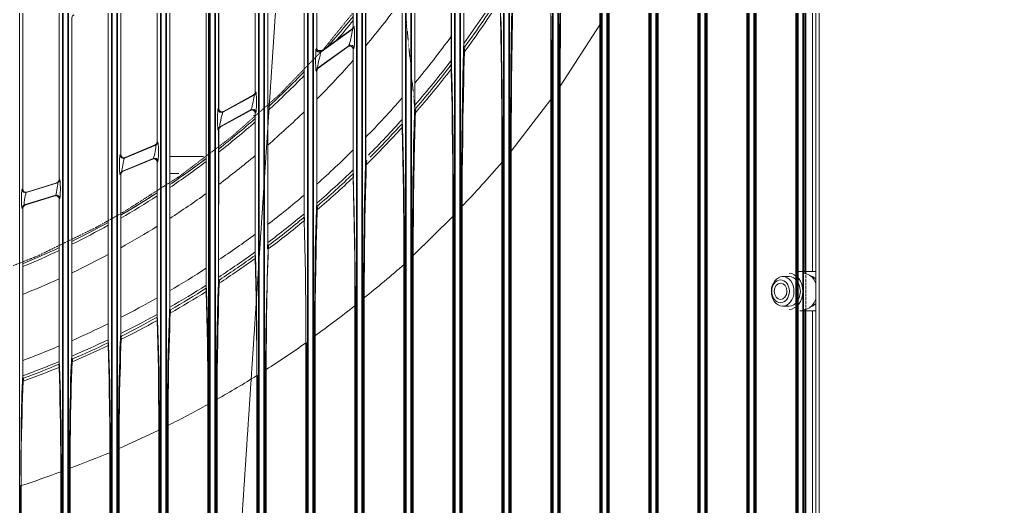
# Model space of a CAD drawing. Header units: millimetres. Extents: x 90740 to 167944, y -39332 to 25855.
# Drawn here: x 138401 to 139000, y 11464 to 11760 of the extents above; entities that cross this region are included whole.
import ezdxf

# ---------------------------------------------------------------- set-up
doc = ezdxf.new("R2010")
doc.units = ezdxf.units.MM
doc.linetypes.add('PDF_IMPORT', pattern=[1, 0.8, -0.2])
doc.layers.add('PDF4_Geometry', color=7, linetype='Continuous')

# ---------------------------------------------------------------- blocks, each defined once
blk = doc.blocks.new('200-A_10 bis 12')
at = {"layer": 'PDF4_Geometry', "lineweight": 13}
for p, q in [((6722.87, 2336.02), (6722.87, 3273.81)), ((6724.32, 2336.02), (6724.32, 3273.81)), ((6737.79, 2336.02), (6737.79, 3273.81)), ((6739.26, 2336.02), (6739.26, 3273.81)), ((6782.6, 3273.81), (6782.6, 2336.02)), ((6798.98, 2336.02), (6798.98, 3273.81)), ((6813.92, 2336.02), (6813.92, 3273.81)), ((6827.4, 2336.02), (6827.4, 3273.81)), ((6828.89, 2336.02), (6828.89, 3273.81)), ((6842.34, 2336.02), (6842.34, 3273.81)), ((6857.24, 3273.81), (6857.24, 2336.02)), ((6872.2, 3273.81), (6872.2, 2336.02)), ((6873.65, 2336.02), (6873.65, 3273.81)), ((6887.15, 3273.81), (6887.15, 2336.02)), ((6888.59, 2336.02), (6888.59, 3273.81)), ((6917.01, 2336.02), (6917.01, 3273.81)), ((6948.91, 3273.94), (6948.91, 2564.64)), ((6931.24, 2335.87), (6931.24, 3188.13)), ((6931.44, 3188.13), (6931.44, 2336.07)), ((6931.93, 2336.02), (6931.93, 3188.24)), ((6933.39, 2336.02), (6933.39, 3188.24)), ((6934.08, 3188.33), (6934.08, 2335.87)), ((6946.21, 2335.87), (6946.21, 3188.33)), ((6946.87, 2336.02), (6946.87, 3188.24)), ((6948.31, 2336.02), (6948.31, 3188.24)), ((6919.14, 2715.15), (6919.14, 2335.87)), ((6916.3, 2335.87), (6916.3, 2707.96)), ((6901.38, 2335.87), (6901.38, 2687.35)), ((6904.22, 2682.18), (6904.22, 2335.87)), ((6886.44, 2335.87), (6886.44, 2654.63)), ((6889.28, 2647.1), (6889.28, 2335.87)), ((6871.54, 2335.87), (6871.54, 2625.43)), ((6874.36, 2623.59), (6874.36, 2335.87)), ((6856.57, 2335.87), (6856.57, 2609.38)), ((6859.42, 2603.87), (6859.42, 2335.87)), ((6841.63, 2335.87), (6841.63, 2591.86)), ((6841.83, 2586.91), (6841.83, 2581.94)), ((6844.47, 2584.87), (6844.47, 2335.87)), ((6826.71, 2335.87), (6826.71, 2578.25)), ((6829.55, 2570.1), (6829.55, 2335.87)), ((6811.77, 2567.06), (6811.77, 2335.87)), ((6814.61, 2557.05), (6814.61, 2335.87)), ((6796.87, 2335.87), (6796.87, 2547.99)), ((6799.69, 2545.55), (6799.69, 2335.87)), ((6781.91, 2335.87), (6781.91, 2544.04)), ((6784.75, 2540.57), (6784.75, 2335.87)), ((6766.97, 2335.87), (6766.97, 2524.72)), ((6769.81, 2526.32), (6769.81, 2335.87)), ((6737.1, 2335.87), (6737.1, 2519.5)), ((6752.07, 2335.87), (6752.07, 2520.03)), ((6754.89, 2518.37), (6754.89, 2335.87)), ((6722.16, 2335.87), (6722.16, 2510.44)), ((6739.95, 2511.38), (6739.95, 2335.87)), ((6710.08, 2503.92), (6710.08, 2335.87)), ((6725, 2505.29), (6725, 2335.87))]:
    blk.add_line(p, q, dxfattribs=at)
for points in [[(6951.29, 3275.98), (6951.29, 2565.17)], [(6952.29, 2336.33), (6952.29, 3275.98)], [(6953.31, 3276.98), (6953.31, 2324.36), (6956.29, 2321.35), (7155.62, 2321.35), (7157.06, 2322.83)], [(6710.08, 2500.03), (6709.88, 2500.03), (6709.88, 2336.07), (6709.62, 2336.22), (6709.62, 3273.61)], [(6724.52, 2336.22), (6722.67, 2336.22), (6722.67, 3273.61), (6722.41, 3273.79), (6722.41, 3105.6), (6722.16, 3105.6), (6722.41, 3105.6), (6721.74, 3073.79), (6721.81, 3073.72), (6721.78, 3073.3), (6721.74, 3072.92), (6721.72, 3072.79)], [(6724.32, 3273.81), (6724.49, 3273.74), (6724.52, 3273.61), (6724.52, 2336.22), (6724.8, 2336.07), (6724.8, 2508.6), (6724.85, 2511.91), (6724.85, 2515.22), (6724.91, 2518.57), (6724.94, 2521.88), (6725, 2525.14), (6725.11, 2528.43), (6725.18, 2531.6), (6725.27, 2534.78), (6725.4, 2537.8), (6725.45, 2538.35), (6725.47, 2538.73), (6725.51, 2538.8)], [(6739.48, 2336.22), (6737.59, 2336.22), (6737.59, 3273.61)], [(6739.48, 3273.61), (6739.48, 2336.22)], [(6739.75, 2336.07), (6739.75, 2514.86), (6739.79, 2518.33), (6739.81, 2521.74), (6739.86, 2525.25), (6739.92, 2528.74), (6739.99, 2532.14), (6740.06, 2535.38), (6740.15, 2538.53), (6740.21, 2541.66), (6740.35, 2544.68), (6740.35, 2545.28), (6740.41, 2545.61), (6740.43, 2545.72), (6740.43, 2594.7), (6740.21, 2594.75), (6740.21, 2594.83), (6740.15, 2595.15), (6740.1, 2595.61), (6740.08, 2596.17), (6740.08, 2599.05), (6740.1, 2599.67), (6740.15, 2600.14), (6740.21, 2600.5), (6740.21, 2600.63), (6740.43, 2600.85)], [(6752.73, 3273.81), (6752.73, 2336.02), (6752.6, 2336.09), (6752.53, 2336.22), (6752.27, 2336.07), (6752.27, 2520.61), (6752.25, 2524.25), (6752.2, 2527.83), (6752.13, 2531.34), (6752.11, 2534.75), (6752.05, 2538.06), (6751.93, 2541.37), (6751.87, 2544.44), (6751.78, 2547.45), (6751.65, 2550.41), (6751.65, 2550.9), (6751.6, 2551.23), (6751.58, 2551.36)], [(6751.58, 3058.49), (6751.6, 3058.62), (6751.65, 3058.95), (6751.65, 3059.44), (6751.78, 3062.46), (6751.87, 3065.57), (6751.98, 3068.77), (6752.05, 3071.94), (6752.11, 3075.21), (6752.13, 3078.47), (6752.2, 3082.04), (6752.25, 3085.69), (6752.27, 3089.28), (6752.27, 3273.79), (6752.53, 3273.61), (6752.53, 2336.22)], [(6754.22, 3273.81), (6754.22, 2336.02), (6754.36, 2336.09), (6754.42, 2336.22)], [(6754.42, 3273.61), (6754.42, 2336.22), (6754.69, 2336.07), (6754.69, 2518.37), (6754.71, 2522.01), (6754.71, 2525.7), (6754.75, 2529.29), (6754.78, 2533), (6754.84, 2536.69), (6754.91, 2540.26), (6754.98, 2543.44), (6755.09, 2546.59), (6755.18, 2549.63), (6755.29, 2552.63)], [(6767.68, 3273.81), (6767.68, 2336.02), (6767.5, 2336.09), (6767.48, 2336.22)], [(6769.32, 3273.61), (6767.48, 3273.61), (6767.48, 2336.22)], [(6769.12, 3273.81), (6769.12, 2336.02), (6769.27, 2336.09), (6769.32, 2336.22)], [(6769.32, 3273.61), (6769.32, 2336.22), (6769.61, 2336.07), (6769.61, 2530.63), (6769.65, 2534.98), (6769.67, 2539.24), (6769.74, 2543.61), (6769.81, 2547.92), (6769.92, 2552.14), (6770.05, 2557.05), (6770.14, 2559.42), (6770.21, 2561.78), (6770.25, 2562.4), (6770.27, 2562.77), (6770.27, 2608.38)], [(6784.28, 2336.22), (6782.4, 2336.22), (6782.4, 3273.61)], [(6784.08, 3273.81), (6784.08, 2336.02), (6784.22, 2336.09), (6784.28, 2336.22)], [(6784.28, 3273.61), (6784.28, 2336.22), (6784.55, 2336.07), (6784.55, 2535.35), (6784.75, 2535.35)], [(6797.54, 3273.81), (6797.54, 2336.02), (6797.41, 2336.09), (6797.34, 2336.22), (6797.07, 2336.07), (6797.07, 2543.5), (6796.87, 2543.5)], [(6800.18, 2585.38), (6800.11, 2585.2), (6800.11, 2584.84), (6800.07, 2584.13), (6799.98, 2581.02), (6799.87, 2577.85), (6799.8, 2574.63), (6799.74, 2571.37), (6799.65, 2567.15), (6799.58, 2562.8), (6799.56, 2558.45), (6799.51, 2554.18), (6799.49, 2549.85), (6799.49, 2336.07), (6799.18, 2336.22), (6799.18, 3273.61)], [(6811.28, 3014.77), (6811.35, 3014.88), (6811.35, 3015.17), (6811.41, 3015.75), (6811.41, 3015.88), (6811.5, 3019.86), (6811.64, 3023.94), (6811.7, 3028.12), (6811.81, 3032.22), (6811.88, 3036.44), (6811.9, 3040.68), (6811.95, 3044.26), (6811.97, 3047.88), (6811.97, 3273.79), (6812.26, 3273.61), (6812.26, 2336.22)], [(6812.46, 3273.81), (6812.46, 2336.02), (6812.3, 2336.09), (6812.26, 2336.22), (6811.97, 2336.07), (6811.97, 2554.78), (6811.77, 2554.78)], [(6815.1, 2599.12), (6815.1, 2678.54), (6815.08, 2678.54), (6815.08, 2599.01), (6815.03, 2598.68), (6815.01, 2598.28), (6815.01, 2597.81), (6814.92, 2594.17), (6814.81, 2590.46), (6814.72, 2586.71), (6814.66, 2582.87), (6814.59, 2578.65), (6814.52, 2574.34), (6814.48, 2569.99), (6814.46, 2565.68), (6814.41, 2561.4), (6814.41, 2336.07), (6814.12, 2336.22), (6814.12, 3273.61)], [(6829.09, 2336.22), (6827.2, 2336.22), (6827.2, 3273.61), (6826.93, 3273.79), (6826.93, 3042.37), (6826.91, 3038.15), (6826.91, 3033.93), (6826.87, 3029.69), (6826.85, 3025.47), (6826.78, 3021.25), (6826.71, 3017.08), (6826.65, 3012.91), (6826.53, 3008.75), (6826.45, 3004.67), (6826.31, 3000.7)], [(6829.09, 3273.61), (6829.09, 2336.22)], [(6829.35, 2336.07), (6829.35, 2575.81), (6829.38, 2581.54), (6829.42, 2587.22), (6829.49, 2592.99), (6829.62, 2598.72), (6829.71, 2604.34), (6829.82, 2609.04), (6829.95, 2613.62), (6829.95, 2614.08), (6829.98, 2614.53), (6830.02, 2614.91), (6830.04, 2615.11), (6830.04, 2649.76)], [(6843.99, 2336.22), (6842.14, 2336.22), (6842.14, 3273.61)], [(6841.19, 2658.73), (6841.19, 2628.21), (6841.21, 2628.12), (6841.21, 2627.81), (6841.28, 2627.23), (6841.28, 2626.9), (6841.41, 2621.39), (6841.54, 2615.77), (6841.61, 2610.02), (6841.7, 2604.03), (6841.77, 2597.99), (6841.81, 2591.86), (6841.83, 2586.91), (6841.83, 2336.07)], [(6843.79, 3273.81), (6843.79, 2336.02), (6843.96, 2336.09), (6843.99, 2336.22)], [(6843.99, 3273.61), (6843.99, 2336.22), (6844.27, 2336.07), (6844.27, 2591.53), (6844.32, 2598.19), (6844.39, 2604.76), (6844.45, 2611.49), (6844.59, 2618.1), (6844.72, 2624.63), (6844.79, 2628.45), (6844.87, 2632.18), (6844.92, 2633.09), (6844.94, 2633.51), (6844.94, 2633.76), (6844.98, 2633.8)], [(6856.31, 2642.79), (6856.44, 2637.46), (6856.51, 2632.09), (6856.57, 2626.63), (6856.64, 2620.99), (6856.71, 2615.31), (6856.77, 2609.58), (6856.77, 2336.07)], [(6857.06, 2336.22), (6857.06, 3273.61)], [(6858.75, 3273.81), (6858.75, 2336.02), (6858.88, 2336.09), (6858.95, 2336.22)], [(6858.95, 3273.61), (6858.95, 2336.22), (6859.22, 2336.07), (6859.22, 2608.44), (6859.26, 2615.06), (6859.33, 2621.61), (6859.35, 2628.14), (6859.44, 2634.82), (6859.55, 2641.44), (6859.68, 2647.97), (6859.82, 2654.43), (6859.82, 2655.25), (6859.84, 2655.76), (6859.88, 2656.14), (6859.88, 2742.57)], [(6873.89, 2336.22), (6872.01, 2336.22), (6872.01, 3273.61)], [(6873.89, 3273.61), (6873.89, 2336.22), (6874.16, 2336.07), (6874.16, 2621.59), (6874.18, 2629.2), (6874.18, 2636.86), (6874.25, 2644.46), (6874.31, 2652.01), (6874.38, 2659.71), (6874.51, 2667.33), (6874.62, 2674.92), (6874.74, 2682.45), (6874.74, 2683.18), (6874.78, 2683.84), (6874.78, 2684.35), (6874.8, 2684.64), (6874.85, 2684.75), (6874.85, 2778.2), (6874.98, 2778.72), (6875.38, 2779.07), (6874.98, 2778.74), (6874.85, 2778.2)], [(6885.95, 2711.8), (6885.97, 2711.77), (6886.01, 2711.6), (6886.01, 2711.15), (6886.04, 2710.47), (6886.08, 2709.69), (6886.08, 2709.42), (6886.17, 2700.96), (6886.28, 2692.44), (6886.41, 2683.91), (6886.48, 2675.32), (6886.57, 2666.59), (6886.61, 2657.87), (6886.64, 2649.08), (6886.64, 2336.07), (6886.95, 2336.22), (6886.95, 3273.61)], [(6889.74, 2885.31), (6889.74, 2724.54), (6889.72, 2723.88), (6889.68, 2723.23), (6889.68, 2721.77), (6889.54, 2712.24), (6889.46, 2702.67), (6889.35, 2693.08), (6889.28, 2683.44), (6889.19, 2675.83), (6889.15, 2668.17), (6889.12, 2660.47), (6889.08, 2652.78), (6889.08, 2336.07), (6888.79, 2336.22), (6888.79, 3273.61)], [(6900.91, 2833.58), (6900.96, 2839.93), (6901.02, 2852.67), (6901.11, 2865.37), (6901.18, 2878.05), (6901.25, 2890.68), (6901.31, 2903.36), (6901.33, 2912.88), (6901.38, 2922.45), (6901.38, 2941.57), (6901.58, 2941.57), (6901.58, 3273.79), (6901.87, 3273.61), (6901.87, 2336.22)], [(6902.07, 3273.81), (6902.07, 2336.02), (6901.93, 2336.09), (6901.87, 2336.22), (6901.58, 2336.07), (6901.58, 2668.26), (6901.38, 2668.26)], [(6903.75, 3273.61), (6903.75, 2336.22), (6904.02, 2336.07), (6904.02, 2685.24), (6904.04, 2696.06), (6904.09, 2706.85), (6904.15, 2717.66), (6904.22, 2728.45), (6904.29, 2741.15), (6904.35, 2753.89), (6904.42, 2766.64), (6904.44, 2779.38), (6904.49, 2792.15), (6904.51, 2804.91), (6904.49, 2818.5)], [(6903.55, 3273.81), (6903.55, 2336.02), (6903.69, 2336.09), (6903.75, 2336.22)], [(6918.65, 2336.22), (6916.81, 2336.22), (6916.81, 3273.61), (6916.5, 3273.79), (6916.5, 2891.53), (6916.48, 2879.16), (6916.48, 2866.79), (6916.43, 2854.4), (6916.41, 2837.93), (6916.37, 2821.41), (6916.34, 2804.91), (6916.37, 2800.61), (6916.37, 2784.8), (6916.41, 2769.03), (6916.43, 2753.27), (6916.48, 2741.42), (6916.48, 2729.63), (6916.5, 2717.79), (6916.5, 2336.07), (6916.81, 2336.22), (6916.88, 2336.09), (6917.01, 2336.09)], [(6918.65, 3273.61), (6918.65, 2336.22), (6918.96, 2336.07), (6918.96, 2727.85), (6918.99, 2740.55), (6918.99, 2753.27), (6919.03, 2772.32), (6919.05, 2791.42), (6919.05, 2819.9), (6919.03, 2834.84), (6918.99, 2849.83), (6918.99, 2864.77), (6918.96, 2879.76), (6918.96, 3273.79), (6918.65, 3273.61), (6918.63, 3273.74), (6918.45, 3273.81)], [(6918.45, 3273.81), (6918.45, 2336.02), (6918.63, 2336.09), (6918.65, 2336.22)], [(6949.18, 2565.17), (6949.18, 3200.52)], [(6933.59, 2336.22), (6931.71, 2336.22), (6931.71, 3188.04), (6931.44, 3188.13), (6931.44, 2336.07), (6931.71, 2336.22), (6931.77, 2336.09), (6931.93, 2336.09)], [(6948.51, 2336.22), (6946.67, 2336.22), (6946.67, 3188.04), (6946.38, 3188.13), (6946.38, 2336.07), (6946.67, 2336.22), (6946.74, 2336.09), (6946.87, 2336.02), (6946.87, 2336.09)], [(6948.58, 3188.46), (6948.76, 3188.44), (6948.78, 3188.37), (6948.78, 3188.17), (6948.51, 3188.04), (6948.51, 2336.22), (6948.91, 2335.87)], [(6766.5, 2654.69), (6766.5, 2560.15), (6766.54, 2560.02), (6766.57, 2559.73), (6766.61, 2559.2), (6766.7, 2556.09), (6766.81, 2552.87), (6766.88, 2549.59), (6766.97, 2546.12), (6767.03, 2542.61), (6767.1, 2539.02), (6767.14, 2535.49), (6767.17, 2531.94), (6767.17, 2524.72), (6766.97, 2524.72)], [(6810.88, 2718.46), (6810.42, 2718.61), (6809.95, 2718.55), (6810.42, 2718.59), (6810.88, 2718.46), (6811.17, 2718.08), (6811.28, 2717.61), (6811.28, 2639.84), (6811.17, 2639.37), (6810.88, 2639.04), (6801.73, 2632.42), (6801.53, 2632.11), (6811.08, 2639.04), (6810.88, 2639.04)], [(6800.18, 2714.31), (6800.18, 2633.22), (6800.31, 2632.69), (6800.71, 2632.36), (6801.22, 2632.22), (6801.73, 2632.42)], [(6780.15, 2708.82), (6780.62, 2708.82), (6781.04, 2708.62), (6781.35, 2708.29), (6781.44, 2707.85), (6781.44, 2619.88), (6781.31, 2619.35), (6780.91, 2618.97)], [(6750.36, 2701.36), (6750.96, 2701.3), (6751.38, 2700.94), (6751.58, 2700.36), (6751.58, 2604.67), (6751.38, 2604.09), (6750.96, 2603.76)], [(6740.9, 2599.99), (6740.55, 2600.36), (6740.43, 2600.85), (6740.43, 2698.45), (6740.55, 2698.9), (6740.83, 2699.23), (6741.23, 2699.43)], [(6720.56, 2695.72), (6721.12, 2695.61), (6721.54, 2695.28), (6721.72, 2694.75), (6721.72, 2593.19), (6721.52, 2592.59), (6720.98, 2592.26)], [(6711.39, 2694.28), (6710.97, 2694.1), (6710.68, 2693.75), (6710.57, 2693.3), (6710.57, 2590.39)], [(6826.25, 2690.93), (6826.45, 2690.9), (6826.47, 2690.79), (6826.51, 2690.51), (6826.53, 2689.99), (6826.58, 2689.39), (6826.58, 2686.22), (6826.53, 2685.55), (6826.51, 2685.02), (6826.47, 2684.69), (6826.45, 2684.51), (6826.25, 2684.24), (6826.25, 2610.24), (6826.31, 2609.95)], [(6874.98, 2683.64), (6874.98, 2683.69), (6875.11, 2684.24), (6875.18, 2684.55), (6875.2, 2684.64), (6875.2, 2684.69), (6875.18, 2684.58), (6875.18, 2684.24), (6875.11, 2683.78), (6875.07, 2683.11), (6875.05, 2682.38), (6874.87, 2673.48), (6874.71, 2664.48), (6874.62, 2655.43), (6874.51, 2649.1), (6874.45, 2642.75), (6874.43, 2636.38), (6874.38, 2629.98), (6874.36, 2623.59)], [(6871.54, 2625.43), (6871.52, 2633.24), (6871.47, 2641.04), (6871.38, 2649.47), (6871.27, 2657.82), (6871.18, 2666.13), (6871.05, 2672.21), (6871.05, 2675.78), (6871.01, 2675.85), (6871.05, 2675.92)], [(6871.12, 2674.19), (6871.27, 2667.39), (6871.38, 2660.51), (6871.47, 2653.58), (6871.54, 2646.63), (6871.61, 2639.42), (6871.67, 2632.16), (6871.72, 2624.9), (6871.72, 2336.07), (6872.01, 2336.22), (6872.07, 2336.09), (6872.2, 2336.22)], [(6796.38, 2581.82), (6796.38, 2667.46), (6796.58, 2667.7), (6796.61, 2667.84), (6796.67, 2668.17), (6796.67, 2668.64), (6796.72, 2669.3), (6796.74, 2670.01), (6796.74, 2671.5), (6796.72, 2672.21), (6796.67, 2672.81), (6796.67, 2673.28), (6796.61, 2673.59), (6796.58, 2673.68), (6796.38, 2673.72)], [(6859.88, 2656.29), (6860.04, 2656.14), (6860.28, 2656.22), (6860.24, 2656.02), (6860.22, 2655.69), (6860.15, 2655.09), (6860.1, 2654.38), (6859.95, 2648.21), (6859.82, 2641.95), (6859.75, 2635.62), (6859.62, 2629.34), (6859.55, 2623.03), (6859.48, 2616.64), (6859.44, 2610.22), (6859.42, 2603.87)], [(6736.64, 2644.92), (6736.64, 2543.68), (6736.62, 2543.55), (6736.5, 2543.48), (6736.57, 2543.35), (6736.57, 2542.64), (6736.7, 2539.26), (6736.82, 2535.75), (6736.9, 2532.07), (6736.97, 2528.36), (6737.04, 2524.54), (6737.04, 2522.61), (6737.1, 2519.5)], [(6856.11, 2649.43), (6856.09, 2649.41), (6856.11, 2649.34), (6856.11, 2647.97), (6856.22, 2642.59), (6856.31, 2637.13), (6856.37, 2631.58), (6856.44, 2625.96), (6856.51, 2620.48), (6856.55, 2614.93), (6856.57, 2609.38)], [(6726.22, 2643.39), (6725.71, 2643.06), (6725.51, 2642.46), (6725.51, 2538.8), (6725.6, 2538.62), (6725.78, 2538.62), (6725.74, 2538.53), (6725.71, 2538.2), (6725.67, 2537.69), (6725.54, 2535.29), (6725.45, 2532.78), (6725.38, 2529.89), (6725.31, 2526.96), (6725.25, 2525.45), (6725.25, 2525.07), (6725.18, 2521.23), (6725.11, 2517.33), (6725.05, 2513.31), (6725.05, 2509.31), (6725, 2505.29)], [(6811.5, 2633.16), (6811.35, 2633.67), (6810.95, 2634.02), (6810.42, 2634.16), (6809.93, 2633.96), (6809.99, 2634.09), (6810.13, 2634.47), (6810.26, 2634.93), (6810.42, 2635.55), (6810.59, 2636.26), (6810.75, 2636.97), (6810.88, 2637.64), (6811.02, 2638.2), (6811.08, 2638.64), (6811.1, 2638.93), (6811.08, 2639.04), (6811.41, 2639.37), (6811.5, 2639.84)], [(6811.28, 2639.84), (6811.22, 2639.37), (6810.88, 2639.04)], [(6811.28, 2632.85), (6811.5, 2633.16), (6811.55, 2633.31), (6811.57, 2633.69), (6811.64, 2634.27), (6811.64, 2634.93), (6811.68, 2635.73), (6811.68, 2637.46), (6811.64, 2638.24), (6811.64, 2638.91), (6811.57, 2639.42), (6811.55, 2639.71), (6811.5, 2639.84), (6811.28, 2639.84)], [(6886.44, 2640.28), (6886.64, 2640.28), (6886.44, 2640.28), (6874.36, 2621.59)], [(6800.18, 2633.22), (6799.98, 2632.91), (6799.91, 2632.76), (6799.87, 2632.38), (6799.85, 2631.85), (6799.85, 2631.11), (6799.8, 2630.31), (6799.8, 2628.65), (6799.85, 2627.83), (6799.85, 2627.16), (6799.87, 2626.67), (6799.91, 2626.36), (6799.98, 2626.23), (6800.18, 2626.23)], [(6799.98, 2632.91), (6800.11, 2632.42), (6800.51, 2632.05), (6801.05, 2631.96), (6801.53, 2632.11), (6801.47, 2631.98), (6801.36, 2631.65), (6801.2, 2631.11), (6801.07, 2630.51), (6800.87, 2629.85), (6800.74, 2629.14), (6800.6, 2628.47), (6800.47, 2627.87), (6800.38, 2627.41), (6800.34, 2627.14), (6800.38, 2627.07), (6800.07, 2626.7), (6799.98, 2626.23)], [(6801.22, 2632.22), (6800.74, 2632.36), (6800.31, 2632.69)], [(6801.82, 2632.49), (6800.51, 2632.49)], [(6810.75, 2633.76), (6810.22, 2633.87), (6809.73, 2633.67), (6810.22, 2633.82), (6810.75, 2633.76), (6811.15, 2633.36), (6811.28, 2632.85)], [(6811.28, 2595.08), (6811.35, 2594.97), (6811.35, 2594.66), (6811.41, 2594.06), (6811.41, 2593.97), (6811.35, 2593.9), (6811.28, 2593.86), (6811.28, 2594.83), (6811.24, 2594.95), (6811.28, 2595.01), (6811.28, 2632.85)], [(6845.34, 2633.69), (6845.32, 2633.62), (6845.27, 2633.42), (6845.25, 2633.02), (6845.18, 2632.11), (6845.01, 2626.54), (6845.01, 2624.96), (6844.98, 2624.56), (6844.85, 2618.24), (6844.72, 2611.8), (6844.65, 2605.27), (6844.59, 2600.19), (6844.52, 2595.1), (6844.52, 2590.02), (6844.47, 2584.87)], [(6845.27, 2633.51), (6845.32, 2633.62)], [(6800.18, 2626.23), (6800.18, 2585.38), (6800.27, 2585.18), (6800.51, 2585.2), (6800.47, 2585.07), (6800.4, 2584.71), (6800.34, 2584.04), (6800.18, 2579.63), (6800.11, 2576.47), (6800.05, 2573.3), (6799.98, 2571.7), (6799.98, 2571.3), (6799.87, 2566.28), (6799.8, 2561.2), (6799.74, 2555.98), (6799.71, 2550.76), (6799.69, 2545.55)], [(6800.18, 2626.23), (6800.27, 2626.7), (6800.58, 2627.07)], [(6800.6, 2627.07), (6800.27, 2626.7)], [(6841.63, 2591.86), (6841.61, 2597.85), (6841.54, 2603.83), (6841.48, 2609.71), (6841.41, 2615.53), (6841.28, 2621.26), (6841.14, 2626.81), (6841.14, 2628.14), (6841.19, 2628.21)], [(6780.91, 2619.01), (6771.76, 2613.95), (6771.3, 2613.82), (6770.81, 2613.95), (6770.45, 2614.33), (6770.32, 2614.84)], [(6781.64, 2613.66), (6781.51, 2614.13), (6781.15, 2614.53), (6780.64, 2614.66), (6780.15, 2614.53), (6780.22, 2614.66), (6780.35, 2615.04), (6780.49, 2615.53), (6780.64, 2616.17), (6780.82, 2616.84), (6780.95, 2617.5), (6781.04, 2618.1), (6781.11, 2618.55), (6781.15, 2618.88), (6781.11, 2618.95), (6781.51, 2619.35), (6781.64, 2619.86)], [(6781.44, 2619.88), (6781.64, 2619.86), (6781.69, 2619.75), (6781.71, 2619.41), (6781.73, 2618.95), (6781.77, 2618.35), (6781.77, 2617.61), (6781.8, 2616.84), (6781.77, 2616.04), (6781.77, 2615.31), (6781.73, 2614.66), (6781.71, 2614.13), (6781.69, 2613.8), (6781.64, 2613.66), (6781.44, 2613.4), (6781.44, 2570.26)], [(6871.54, 2617.57), (6871.72, 2617.57), (6871.54, 2617.57), (6859.42, 2601.85)], [(6770.32, 2608.38), (6770.07, 2608.38), (6770.07, 2608.51), (6770.01, 2608.78), (6769.99, 2609.29), (6769.94, 2609.91), (6769.94, 2612.93), (6769.99, 2613.6), (6770.01, 2614.08), (6770.07, 2614.44), (6770.07, 2614.59), (6770.27, 2614.84), (6770.45, 2614.33)], [(6770.07, 2614.59), (6770.25, 2614.08), (6770.61, 2613.73), (6771.07, 2613.6), (6771.56, 2613.68), (6771.5, 2613.53), (6771.41, 2613.2), (6771.23, 2612.69), (6771.07, 2612.09), (6770.94, 2611.42), (6770.81, 2610.71), (6770.67, 2610.15), (6770.61, 2609.64), (6770.61, 2609.24), (6770.25, 2608.91), (6770.07, 2608.38)], [(6781.44, 2613.4), (6781.31, 2613.88), (6780.95, 2614.26), (6780.44, 2614.4), (6779.95, 2614.26)], [(6830.04, 2615.11), (6830.18, 2614.91), (6830.38, 2614.97), (6830.33, 2614.79), (6830.31, 2614.4), (6830.24, 2614), (6830.22, 2613.55), (6830.18, 2612.22), (6830.04, 2606.18), (6829.98, 2604.67), (6829.98, 2604.27), (6829.84, 2598.74), (6829.78, 2593.13), (6829.69, 2587.42), (6829.62, 2581.67), (6829.58, 2575.87), (6829.55, 2570.1)], [(6771.3, 2613.82), (6771.76, 2613.93)], [(6780.89, 2612.69), (6781.44, 2612.69)], [(6770.81, 2609.24), (6770.45, 2608.89), (6770.27, 2608.38)], [(6770.32, 2608.38), (6770.45, 2608.89)], [(6826.25, 2610.35), (6826.2, 2610.29), (6826.18, 2610.22), (6826.2, 2610.11), (6826.2, 2609.09), (6826.33, 2604.36), (6826.45, 2599.45), (6826.51, 2594.5), (6826.6, 2589.42), (6826.65, 2584.31), (6826.65, 2583.87), (6826.67, 2582), (6826.71, 2578.25)], [(6826.31, 2609.18), (6826.45, 2605.23), (6826.53, 2601.25), (6826.65, 2597.17), (6826.71, 2592.93), (6826.78, 2588.68), (6826.85, 2584.33), (6826.87, 2580.16), (6826.91, 2575.98), (6826.91, 2571.72), (6826.93, 2567.48), (6826.93, 2336.07), (6827.2, 2336.22), (6827.27, 2336.09), (6827.4, 2336.02)], [(6750.98, 2603.76), (6741.83, 2599.92)], [(6751.78, 2598.74), (6751.65, 2599.21), (6751.31, 2599.59), (6750.85, 2599.72), (6750.38, 2599.65), (6750.45, 2599.79), (6750.58, 2600.12), (6750.69, 2600.59), (6750.82, 2601.12), (6750.91, 2601.76), (6751.05, 2602.36), (6751.11, 2602.89), (6751.18, 2603.34), (6751.18, 2603.63), (6751.16, 2603.69), (6751.58, 2604.07), (6751.78, 2604.6)], [(6751.58, 2598.54), (6751.78, 2598.74), (6751.8, 2598.88), (6751.87, 2599.19), (6751.87, 2599.67), (6751.91, 2600.32), (6751.93, 2600.98), (6751.93, 2602.49), (6751.91, 2603.16), (6751.87, 2603.76), (6751.87, 2604.23), (6751.8, 2604.54), (6751.78, 2604.6), (6751.58, 2604.67)], [(6740.21, 2600.63), (6740.35, 2600.14), (6740.68, 2599.79), (6741.14, 2599.61), (6741.63, 2599.72), (6741.52, 2599.54), (6741.43, 2599.25), (6741.34, 2598.81), (6741.21, 2598.21), (6741.08, 2597.61), (6740.97, 2597.01), (6740.88, 2596.48), (6740.83, 2596.03), (6740.83, 2595.68), (6740.41, 2595.3), (6740.21, 2594.75)], [(6740.43, 2600.85), (6740.55, 2600.39), (6740.9, 2599.99), (6741.34, 2599.85), (6741.83, 2599.92)], [(6751.45, 2598.99), (6751.11, 2599.39), (6750.65, 2599.52)], [(6755.38, 2600.19), (6765.66, 2600.19)], [(6815.08, 2599.14), (6815.21, 2598.94), (6815.43, 2598.99), (6815.41, 2598.88), (6815.34, 2598.54), (6815.34, 2598.19), (6815.28, 2597.74), (6815.21, 2594.97), (6815.1, 2592.13), (6815.01, 2588.62), (6814.95, 2585.07), (6814.92, 2583.27), (6814.88, 2582.82), (6814.81, 2577.78), (6814.75, 2572.68), (6814.68, 2567.48), (6814.66, 2562.26), (6814.61, 2557.05)], [(6856.57, 2598.45), (6856.77, 2598.45)], [(6721.72, 2593.19), (6721.52, 2592.64), (6720.98, 2592.26)], [(6721.72, 2593.19), (6721.92, 2593.17), (6721.94, 2593.04), (6722.01, 2592.7), (6722.01, 2592.19), (6722.03, 2591.53), (6722.07, 2590.75), (6722.07, 2589.95), (6722.03, 2589.22), (6722.01, 2588.51), (6722.01, 2587.97), (6721.94, 2587.64), (6721.92, 2587.49), (6721.72, 2587.31)], [(6741.03, 2595.63), (6740.61, 2595.23), (6740.43, 2594.7)], [(6758.11, 2595.03), (6755.38, 2595.03)], [(6710.57, 2584.47), (6710.37, 2584.53), (6710.31, 2584.64), (6710.28, 2584.98), (6710.24, 2585.51), (6710.24, 2586.18), (6710.22, 2586.91), (6710.22, 2587.71), (6710.24, 2588.48), (6710.24, 2589.15), (6710.28, 2589.68), (6710.31, 2590.06), (6710.37, 2590.19), (6710.57, 2590.39)], [(6710.37, 2590.19), (6710.48, 2589.75), (6710.77, 2589.4), (6711.19, 2589.22), (6711.66, 2589.22), (6711.57, 2589.08), (6711.5, 2588.75), (6711.37, 2588.22), (6711.24, 2587.64), (6711.17, 2586.98), (6711.06, 2586.38), (6711.04, 2585.91), (6711.04, 2585.58), (6711.06, 2585.47), (6710.57, 2585.11), (6710.57, 2532.87), (6710.55, 2532.78), (6710.51, 2532.45), (6710.48, 2531.94)], [(6711.86, 2589.42), (6711.39, 2589.42), (6710.97, 2589.6), (6710.68, 2589.95), (6710.57, 2590.39), (6710.68, 2589.93), (6710.97, 2589.55), (6711.39, 2589.4), (6711.86, 2589.42)], [(6721.92, 2587.49), (6721.81, 2587.91), (6721.47, 2588.28), (6721.05, 2588.44), (6720.63, 2588.42), (6720.67, 2588.57), (6720.79, 2588.91), (6720.92, 2589.42), (6721.01, 2590.02), (6721.12, 2590.66), (6721.18, 2591.26), (6721.25, 2591.75), (6721.25, 2592.06), (6721.18, 2592.19), (6721.72, 2592.57), (6721.92, 2593.17)], [(6721.72, 2587.29), (6721.61, 2587.75)], [(6710.57, 2584.47), (6710.77, 2585.04), (6711.26, 2585.4)], [(6841.63, 2581.94), (6841.83, 2581.94), (6841.63, 2581.94), (6829.55, 2570.1)], [(6796.87, 2547.99), (6796.85, 2551.03), (6796.81, 2554.05), (6796.81, 2555.91), (6796.78, 2560.22), (6796.72, 2564.48), (6796.65, 2568.68), (6796.54, 2572.81), (6796.47, 2576.78), (6796.34, 2580.69), (6796.47, 2576.78)], [(6784.75, 2540.57), (6784.82, 2545.81), (6784.88, 2551.03), (6784.95, 2556.11), (6785.08, 2561.13), (6785.08, 2561.46), (6785.11, 2562.91), (6785.22, 2565.82), (6785.31, 2568.61), (6785.42, 2572.1), (6785.24, 2572.1), (6785.15, 2572.19), (6785.17, 2572.83), (6785.22, 2573.23), (6785.24, 2573.36)], [(6942.14, 2554.67), (6944.1, 2554.67), (6944.85, 2554.78), (6945.58, 2555.11), (6946.25, 2555.65), (6946.78, 2556.38), (6947.2, 2557.22), (6947.43, 2558.16), (6947.54, 2559.16), (6947.43, 2560.2), (6947.2, 2561.13), (6946.78, 2562), (6946.25, 2562.71), (6945.58, 2563.24), (6944.85, 2563.57), (6944.1, 2563.66), (6942.14, 2563.66)], [(6944.1, 2553.67), (6944.92, 2553.8), (6945.67, 2554.12), (6946.41, 2554.6), (6947.07, 2555.31), (6947.56, 2556.11), (6947.96, 2557.09), (6948.23, 2558.09), (6948.29, 2559.16), (6948.23, 2560.27), (6947.96, 2561.26), (6947.56, 2562.24), (6947.07, 2563.06), (6946.41, 2563.73), (6945.67, 2564.24), (6944.92, 2564.57), (6944.1, 2564.68)], [(6952.29, 2565.17), (6947.09, 2565.17)], [(6952.29, 2561.6), (6951.8, 2562.64), (6951.13, 2563.46), (6950.33, 2564.13), (6949.45, 2564.55), (6948.49, 2564.68)], [(6952.29, 2562.91), (6951.47, 2563.6), (6950.53, 2563.97)], [(6948.49, 2553.67), (6949.45, 2553.8), (6950.33, 2554.2), (6951.13, 2554.87), (6951.8, 2555.74), (6952.29, 2556.78)], [(6950.53, 2554.38), (6951.47, 2554.74), (6952.29, 2555.45)], [(6752.07, 2520.03), (6752.05, 2523.08), (6752, 2526.25), (6752, 2530.94), (6751.98, 2531.31), (6751.93, 2535.29), (6751.85, 2539.2), (6751.74, 2543.04), (6751.65, 2546.72), (6751.51, 2550.3), (6751.51, 2551.03), (6751.45, 2551.16), (6751.54, 2551.23), (6751.58, 2551.36)], [(6947.4, 2553.21), (6952.29, 2553.21)], [(6948.91, 2553.72), (6948.91, 2335.87), (6949.18, 2335.67), (6949.18, 2553.21)], [(6951.29, 2553.21), (6951.29, 2336.33)], [(6740.43, 2545.72), (6740.55, 2545.55), (6740.7, 2545.55), (6740.68, 2545.46), (6740.63, 2545.12), (6740.57, 2544.57), (6740.48, 2542.24), (6740.41, 2539.79), (6740.35, 2536.93), (6740.23, 2533.96), (6740.21, 2532.45), (6740.21, 2532.07), (6740.1, 2528.05), (6740.06, 2523.94), (6740.01, 2519.77), (6739.99, 2515.59), (6739.95, 2511.38)], [(6736.64, 2543.68), (6736.68, 2543.55), (6736.7, 2543.21), (6736.75, 2542.75), (6736.84, 2539.97), (6736.95, 2537.09), (6737.02, 2534.16), (6737.1, 2531), (6737.17, 2527.83), (6737.21, 2524.59), (6737.24, 2521.03), (6737.3, 2517.46), (6737.3, 2336.07), (6737.59, 2336.22), (6737.66, 2336.09), (6737.79, 2336.09)], [(6722.16, 2510.44), (6722.14, 2513.62), (6722.14, 2516.73), (6722.1, 2518.26), (6722.07, 2518.64), (6722.03, 2522.3), (6721.94, 2525.92), (6721.87, 2529.43), (6721.74, 2532.78), (6721.65, 2536.02), (6721.65, 2536.42), (6721.61, 2536.73), (6721.58, 2536.86), (6721.67, 2536.95), (6721.72, 2537.06)], [(6721.72, 2537.06), (6721.74, 2536.89), (6721.78, 2536.55), (6721.81, 2536.15), (6721.92, 2533.47), (6722.01, 2530.69), (6722.07, 2527.89), (6722.14, 2524.87), (6722.21, 2521.81), (6722.27, 2518.7), (6722.34, 2515.15), (6722.34, 2511.58), (6722.36, 2507.89), (6722.41, 2504.23), (6722.41, 2336.07), (6722.67, 2336.22), (6722.74, 2336.09), (6722.87, 2336.02)], [(6710.08, 2503.92), (6710.15, 2507.8), (6710.15, 2511.64), (6710.24, 2515.42), (6710.31, 2519.1), (6710.31, 2519.5), (6710.37, 2520.97), (6710.44, 2523.92), (6710.51, 2526.78), (6710.62, 2529.36), (6710.71, 2531.8), (6710.77, 2532.31), (6710.82, 2532.6), (6710.84, 2532.71), (6710.64, 2532.71), (6710.57, 2532.87)], [(6769.61, 2526.32), (6769.81, 2526.32)], [(6754.89, 2518.37), (6754.69, 2518.37)], [(6752.07, 2516.95), (6752.27, 2516.95), (6752.07, 2516.95), (6739.95, 2511.38)], [(6722.41, 2504.23), (6722.16, 2504.23)]]:
    blk.add_lwpolyline(points, dxfattribs=at)
at = {"layer": 'PDF4_Geometry', "linetype": 'PDF_IMPORT', "lineweight": 13, "ltscale": 0.415002}
blk.add_lwpolyline([(6829.35, 3039.75), (6829.35, 3273.79), (6767.17, 2336.07), (6767.17, 3273.79)], dxfattribs=at)
at = {"layer": 'PDF4_Geometry', "lineweight": 13}
for points in [[(6796.38, 3028.03), (6796.41, 3028.12), (6796.45, 3028.45), (6796.47, 3029.09), (6796.41, 3029.11), (6796.34, 3029.16, 0.008066), (6796.87, 3066.33), (6797.07, 3066.33), (6797.07, 3273.79), (6797.34, 3273.61), (6797.34, 2336.22)], [(6766.48, 2654.69), (6766.48, 2560.15, -0.012533), (6755.64, 2553.54)], [(6856.09, 2649.41, -0.016566), (6845.34, 2633.69), (6845.12, 2633.62), (6844.98, 2633.8), (6844.98, 2699.12), (6844.74, 2699.1), (6844.72, 2699.19), (6844.67, 2699.5), (6844.65, 2699.96), (6844.65, 2700.61), (6844.61, 2701.34), (6844.59, 2702.14), (6844.59, 2703), (6844.61, 2703.85), (6844.65, 2704.6), (6844.65, 2705.27), (6844.67, 2705.82), (6844.72, 2706.18), (6844.74, 2706.31), (6844.98, 2706.65)], [(6785.24, 2663.15), (6785.24, 2573.36), (6785.35, 2573.17), (6785.57, 2573.21, 0.014701), (6796.27, 2581.69)], [(6839.46, 2659.44), (6839.86, 2659.67), (6840.32, 2659.71), (6840.74, 2659.53), (6841.08, 2659.18), (6841.19, 2658.73), (6841.14, 2658.71), (6841.14, 2628.21, -0.015034), (6830.38, 2614.93)], [(6766.5, 2560.15), (6766.48, 2560.07), (6766.41, 2560), (6766.43, 2559.89), (6766.48, 2559.6), (6766.48, 2559.09), (6766.57, 2555.31), (6766.68, 2551.41), (6766.77, 2547.32), (6766.88, 2543.17), (6766.9, 2539), (6766.9, 2538.6), (6766.94, 2537.02), (6766.94, 2533.91), (6766.97, 2530.74), (6766.97, 2527.72), (6766.97, 2524.72, -0.011759), (6754.89, 2518.37), (6754.91, 2522.81), (6754.95, 2527.23), (6754.98, 2531.65), (6755.04, 2535.95), (6755.15, 2540.19), (6755.18, 2540.57), (6755.18, 2542.08), (6755.29, 2545.01), (6755.38, 2547.92), (6755.44, 2550.25), (6755.51, 2552.54), (6755.58, 2553.07), (6755.64, 2553.45), (6755.66, 2553.54), (6755.47, 2553.54), (6755.38, 2553.72), (6755.38, 2651.38)], [(6856.22, 2648.03), (6856.17, 2648.01), (6856.11, 2647.97, -0.017082), (6845.18, 2632.11), (6844.98, 2632.11), (6844.87, 2632.18)], [(6841.28, 2626.9), (6841.25, 2626.87), (6841.14, 2626.81, -0.015076), (6830.22, 2613.55), (6830.04, 2613.55), (6829.95, 2613.62)], [(6796.38, 2626.07, -0.016153), (6785.24, 2615.24, 0.015447), (6796.38, 2626.07)], [(6770.32, 2608.38), (6770.27, 2562.86), (6770.41, 2562.71), (6770.61, 2562.71), (6770.58, 2562.64), (6770.54, 2562.33), (6770.54, 2562.26), (6770.47, 2561.66), (6770.39, 2558.96), (6770.27, 2556.38), (6770.21, 2553.74), (6770.19, 2552.41), (6770.19, 2552.07), (6770.07, 2547.97), (6769.99, 2543.75), (6769.92, 2539.44), (6769.85, 2535.09), (6769.85, 2530.69), (6769.81, 2526.32, 0.01166), (6781.91, 2533.53)], [(6826.31, 2609.95), (6826.31, 2609.11), (6826.2, 2609.09, -0.01501), (6815.28, 2597.74), (6815.08, 2597.74), (6815.01, 2597.81)], [(6750.16, 2599.45), (6750.65, 2599.52), (6751.11, 2599.34), (6751.45, 2598.99), (6751.58, 2598.54), (6751.58, 2551.34, -0.009955), (6740.7, 2545.55)], [(6755.38, 2591.68, 0.013493), (6766.48, 2599.61, -0.014509), (6755.91, 2592.06)], [(6856.57, 2598.45, -0.015338), (6844.27, 2584.87), (6844.47, 2584.87)], [(6811.28, 2593.86, -0.014769), (6800.34, 2584.04), (6800.18, 2584.07), (6800.07, 2584.13)], [(6811.97, 2554.78, 0.00665), (6811.28, 2593.86), (6811.41, 2589.15), (6811.5, 2584.31), (6811.61, 2579.32), (6811.7, 2574.23), (6811.75, 2569.12), (6811.75, 2568.72), (6811.77, 2567.06)], [(6720.43, 2588.24), (6720.85, 2588.28), (6721.27, 2588.09), (6721.61, 2587.75), (6721.72, 2587.31), (6721.72, 2537.02, -0.009516), (6710.84, 2532.71)], [(6740.7, 2582.53, 0.014151), (6751.54, 2589.2, -0.01373), (6740.43, 2582.36)], [(6721.72, 2572.5, -0.010411), (6710.57, 2567.55, 0.01301), (6721.72, 2572.5)], [(6785.55, 2573.21), (6785.57, 2573.21), (6785.5, 2573.08), (6785.48, 2572.7), (6785.42, 2572.1, 0.00806), (6784.55, 2535.35)], [(6781.55, 2569.26, -0.007239), (6781.91, 2533.53), (6782.11, 2533.53), (6782.11, 2336.07), (6782.4, 2336.22), (6782.46, 2336.09), (6782.6, 2336.22)], [(6781.91, 2544.04), (6781.86, 2544.41), (6781.84, 2548.72), (6781.77, 2553.01), (6781.71, 2557.22), (6781.64, 2561.33), (6781.51, 2565.31), (6781.38, 2569.15, -0.010907), (6770.47, 2561.66), (6770.27, 2561.66), (6770.21, 2561.78)], [(6826.71, 2567.48), (6826.93, 2567.48, -0.012573), (6814.41, 2557.05), (6814.61, 2557.05)], [(6766.61, 2559.2), (6766.54, 2559.13), (6766.48, 2559.09, -0.0129), (6755.51, 2552.54), (6755.33, 2552.54), (6755.29, 2552.63), (6755.31, 2553.25), (6755.33, 2553.6), (6755.38, 2553.72)], [(6811.77, 2554.78, -0.01287), (6799.49, 2545.55), (6799.69, 2545.55)], [(6751.65, 2550.41), (6751.6, 2550.34), (6751.51, 2550.3, -0.010468), (6740.57, 2544.57), (6740.41, 2544.61), (6740.35, 2544.68)], [(6736.75, 2542.75), (6736.7, 2542.68), (6736.57, 2542.64, -0.008354), (6725.67, 2537.69), (6725.47, 2537.73), (6725.4, 2537.8)], [(6784.75, 2535.35, 0.011917), (6796.85, 2543.5)], [(6710.71, 2531.8, 0.009003), (6721.65, 2536.02), (6721.74, 2536.09), (6721.81, 2536.15)], [(6710.55, 2531.85), (6710.48, 2531.94, 0.011353), (6710.08, 2500.03)], [(6737.1, 2510.13), (6737.3, 2510.13, -0.012123), (6724.8, 2505.29), (6725, 2505.29)], [(6710.08, 2500.03, 0.012898), (6722.16, 2504.23)]]:
    blk.add_lwpolyline(points, format="xyb", dxfattribs=at)
at = {"layer": 'PDF4_Geometry', "linetype": 'PDF_IMPORT', "lineweight": 13, "ltscale": 1.126618}
blk.add_lwpolyline([(6949.18, 2335.67), (6949.18, 3250.67)], dxfattribs=at)
at = {"layer": 'PDF4_Geometry', "lineweight": 13}
for points in [[(6933.59, 3188.04), (6933.59, 2336.22), (6933.88, 2336.07), (6933.88, 3188.13)], [(6770.32, 2614.84), (6770.32, 2705.31), (6770.27, 2705.31), (6770.27, 2614.84)], [(6800.6, 2627.07), (6809.73, 2633.67), (6809.93, 2633.96), (6800.38, 2627.07)], [(6771.76, 2613.93), (6771.56, 2613.68), (6781.11, 2618.95), (6780.91, 2618.97), (6771.76, 2613.95)], [(6770.81, 2609.24), (6779.95, 2614.26), (6780.15, 2614.53), (6770.61, 2609.24)], [(6750.96, 2603.76), (6741.83, 2599.92), (6741.63, 2599.72), (6751.16, 2603.69)], [(6750.18, 2599.45), (6750.38, 2599.65), (6740.83, 2595.68), (6741.03, 2595.63), (6750.16, 2599.45)], [(6720.98, 2592.26), (6711.86, 2589.42), (6711.66, 2589.22), (6721.18, 2592.19)], [(6720.43, 2588.24), (6720.63, 2588.42), (6711.06, 2585.47), (6711.26, 2585.4), (6720.39, 2588.22)], [(6796.38, 2581.82), (6796.41, 2581.69), (6796.45, 2581.4), (6796.47, 2580.76), (6796.41, 2580.71), (6796.34, 2580.69), (6796.34, 2581.56), (6796.32, 2581.69), (6796.34, 2581.76)], [(6781.55, 2569.26), (6781.51, 2569.19), (6781.38, 2569.15), (6781.42, 2569.26), (6781.38, 2569.72), (6781.38, 2570.12), (6781.42, 2570.19), (6781.44, 2570.26), (6781.49, 2570.12), (6781.51, 2569.83), (6781.51, 2569.35)]]:
    blk.add_lwpolyline(points, close=True, dxfattribs=at)
at = {"layer": 'PDF4_Geometry', "linetype": 'PDF_IMPORT', "lineweight": 13}
blk.add_lwpolyline([(6751.58, 2604.67), (6751.58, 3005.18)], dxfattribs=at)
at = {"layer": 'PDF4_Geometry', "linetype": 'PDF_IMPORT', "lineweight": 13, "ltscale": 0.061457}
blk.add_lwpolyline([(6811.28, 2807.73), (6830.04, 2615.11)], dxfattribs=at)
at = {"layer": 'PDF4_Geometry', "linetype": 'PDF_IMPORT', "lineweight": 13, "ltscale": 0.016609}
for points in [[(6741.59, 2583.49), (6758.35, 2594.19), (6774.2, 2606.2), (6788.81, 2619.1), (6802.42, 2633.09), (6819.47, 2654.18)], [(6741.59, 2583.49), (6732.95, 2578.63)], [(6715.08, 2569.92), (6732.95, 2578.63)], [(6715.08, 2569.92), (6696.61, 2562.64)]]:
    blk.add_lwpolyline(points, dxfattribs=at)
at = {"layer": 'PDF4_Geometry', "lineweight": 13}
for points in [[(6803.38, 2633.6, 0.011844), (6811.28, 2642.88, -0.01204)], [(6770.32, 2602.56, 0.013705), (6781.44, 2611.82, -0.014443)], [(6725.51, 2574.34, 0.009045), (6736.64, 2580.18, -0.010436)]]:
    blk.add_lwpolyline(points, format="xyb", close=True, dxfattribs=at)
for centre, radius, start, end in [((6618.71, 2800.2), 280.39, 323.8052, 327.8529), ((6616.78, 2800.98), 259.28, 319.8951, 323.8866), ((6691.14, 2738.65), 154.44, 318.2106, 321.0859), ((6629.11, 2791.01), 262.18, 320.0308, 323.9721), ((6610.02, 2806.53), 268.03, 315.1917, 318.6744), ((6612.26, 2804.7), 288.27, 319.0687, 322.5759), ((6615.11, 2801.78), 253.26, 312.2026, 315.7058), ((6640.57, 2778.21), 245.14, 315.3866, 319.2213), ((6594.38, 2824.08), 291.54, 310.8931, 313.8585), ((6607.72, 2808.57), 294.24, 315.0335, 317.9604), ((6606.9, 2811.15), 265.75, 307.9466, 311.055), ((6572.27, 2842.24), 343.95, 315.2403, 317.5792), ((6623.76, 2791.02), 266.1, 311.529, 314.8067), ((6606.73, 2810.65), 273.29, 306.7685, 309.7385), ((6613.5, 2801.62), 254.15, 303.9334, 307.0129), ((6642.72, 2770.23), 242.32, 310.5276, 314.0772), ((6613.41, 2802.68), 286.86, 310.6996, 313.6009), ((6630.76, 2774.54), 222.05, 299.5991, 302.9647), ((6646.97, 2752.76), 202.77, 302.3185, 306.1126), ((6621.88, 2792.92), 268.76, 307.4268, 310.4765), ((6607.17, 2811.67), 296.97, 306.8415, 309.584), ((6644.14, 2742.64), 187.69, 295.6915, 299.524), ((6609.66, 2808.53), 269.88, 298.9846, 301.727), ((6632.62, 2777.59), 256.08, 306.6335, 309.7435), ((6627.05, 2783.51), 258.16, 303.6957, 306.7298), ((6597.02, 2838.54), 294.6, 292.6715, 295.0418), ((6609.32, 2808.69), 270.19, 295.472, 298.1148), ((6610.01, 2808.2), 292.53, 303.2297, 305.8752), ((6610.3, 2807.01), 292.21, 303.272, 305.8359), ((6636.5, 2764.89), 237.42, 300.0342, 303.1931), ((6597.87, 2838.06), 301.66, 291.9374, 294.2388), ((6636.94, 2762.04), 239.11, 299.6901, 302.8081), ((6625.4, 2778.75), 254.96, 296.8136, 299.6511), ((6604.15, 2820), 305.73, 296.4714, 298.8296), ((6581.29, 2870.17), 356.5, 293.863, 295.8332), ((6622.37, 2776.89), 254.53, 290.2745, 292.9736), ((6553.17, 2934.56), 431.11, 293.5633, 295.1864), ((6532.61, 2978.75), 480.68, 293.695, 295.1045), ((6620.08, 2782.95), 265.39, 289.9378, 292.5194)]:
    blk.add_arc(centre, radius, start, end, dxfattribs=at)
for centre, major_axis, ratio, start_param, end_param in [((6942.15, 2559.17), (0.02, 4.5), 0.763791, 4.711814, 10.994999), ((6941.51, 2559.19), (0, 3.51), 0.762552, 4.700808261705213, 10.9839935688848), ((6941.52, 2559.19), (0.02, 2.5), 0.765366, 4.70355, 10.986735)]:
    blk.add_ellipse(centre, major_axis=major_axis, ratio=ratio, start_param=start_param, end_param=end_param, dxfattribs=at)

msp = doc.modelspace()

# ---------------------------------------------------------------- block references
at = {"xscale": 2, "yscale": 2, "zscale": 2}
msp.add_blockref('200-A_10 bis 12', (124981.88, 6476.06, 0.84), dxfattribs=at)

doc.saveas('drawing.dxf')
